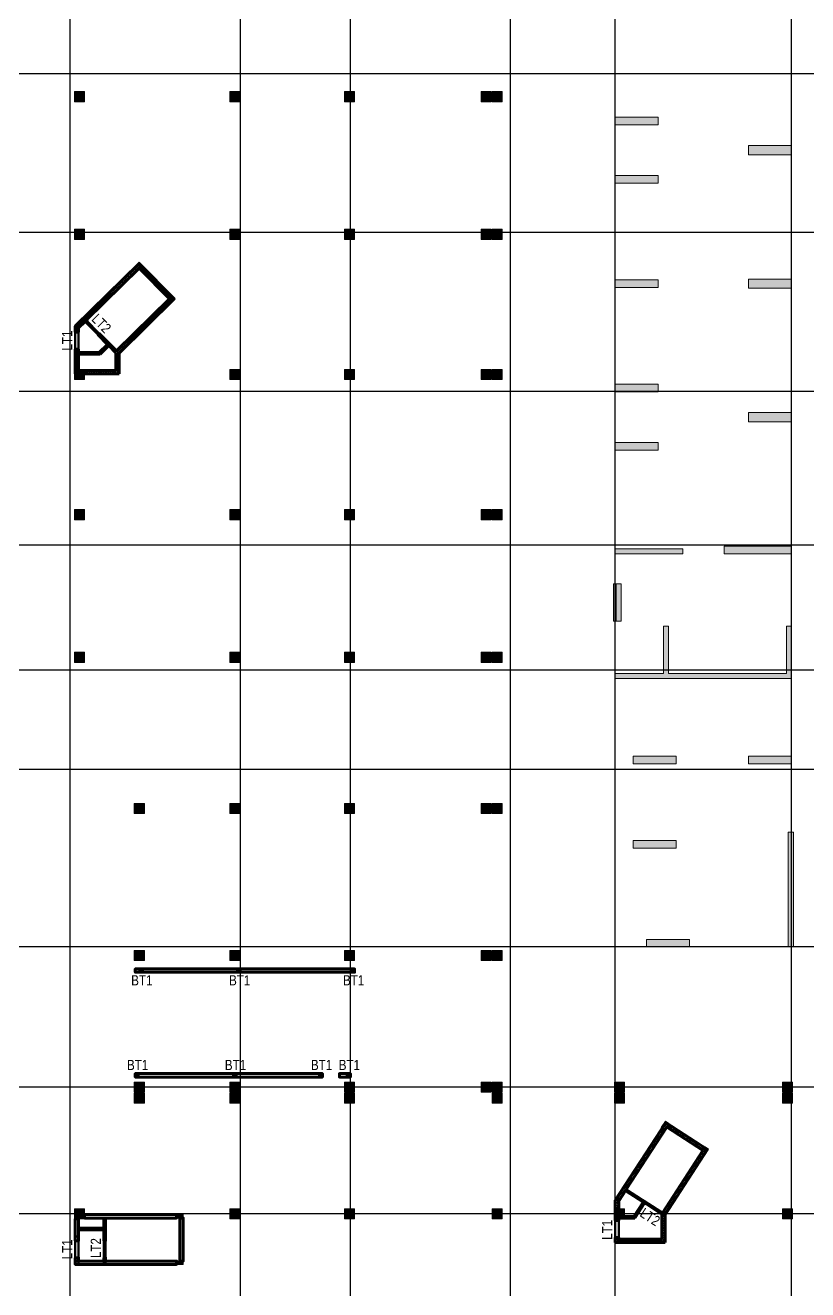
# Model space of a CAD drawing. Header units: millimetres. Extents: x -25197 to 555828, y -17247 to 174153.
# Drawn here: x 41887 to 88253, y 53556 to 128425 of the extents above; entities that cross this region are included whole.
import ezdxf
from ezdxf.enums import TextEntityAlignment as Align

# ---------------------------------------------------------------- set-up
doc = ezdxf.new("R2010")
doc.units = ezdxf.units.MM
doc.header["$LTSCALE"] = 250
doc.linetypes.add('CHG_XX_Cot_Ham 2$0$$AUDIT_BAD_LTYPE3', pattern=[0])
doc.linetypes.add('CHG_XX_Luoi truc$0$MB_Luoi truc$0$Center101', pattern=[13, 10, -1, 1, -1])
for name, color, linetype, lineweight in [('CHG_XX_Cot_Ham 2$0$COT', 5, 'Continuous', 13), ('CHG_XX_Cot_Ham 2$0$NS-DuongBao', 3, 'Continuous', 18), ('CHG_XX_Cot_Ham 2$0$NS-Pier-H2', 150, 'Continuous', 13), ('CHG_XX_Cot_Ham 2$0$NS-Pier-H2 @ 1 VP1', 150, 'Continuous', 13), ('CHG_XX_Cot_Ham 2$0$NS-Pier-H2 @ 1 VP2', 150, 'Continuous', 13), ('CHG_XX_Cot_Ham 2$0$NS-Pier-H2 @ 1 VP3', 150, 'Continuous', 13), ('CHG_XX_Cot_Ham 2$0$NS-Pier-H2 @ 1 VPModel', 150, 'Continuous', 13), ('CHG_XX_Cot_Ham 2$0$NS-Pier-H2 @ 150', 150, 'Continuous', 13), ('CTHEP', 2, 'Continuous', 50), ('MB Ham 2$0$Net cat Tuong', 4, 'Continuous', 40), ('MB Ham 2$0$Wall Line', 4, 'Continuous', 70)]:
    doc.layers.add(name, color=color, linetype=linetype, lineweight=lineweight)
for name, color, linetype in [('CHG_XX_Cot_Ham 2$0$mb_cot tang 1-3$0$Concrete Line', 6, 'Continuous'), ('CHG_XX_Luoi truc$0$Grid', 34, 'Continuous'), ('CHG_XX_Luoi truc$0$Grid Line', 8, 'CHG_XX_Luoi truc$0$MB_Luoi truc$0$Center101'), ('MB Ham 2$0$Wall Hatch', 134, 'Continuous'), ('TEXT', 21, 'Continuous'), ('X-Ref', 7, 'Continuous')]:
    doc.layers.add(name, color=color, linetype=linetype)
for name, color, linetype, lineweight, plot in [('CHG_XX_Cot_Ham 2$0$NS-Column-H2', 90, 'Continuous', 13, False), ('CHG_XX_Cot_Ham 2$0$NS-Column-H2 @ 1 VP1', 90, 'Continuous', 13, False), ('CHG_XX_Cot_Ham 2$0$NS-Column-H2 @ 1 VP2', 90, 'Continuous', 13, False), ('CHG_XX_Cot_Ham 2$0$NS-Column-H2 @ 1 VP3', 90, 'Continuous', 13, False), ('CHG_XX_Cot_Ham 2$0$NS-Column-H2 @ 1 VPModel', 90, 'Continuous', 13, False), ('CHG_XX_Cot_Ham 2$0$NS-Column-H2 @ 150', 90, 'Continuous', 13, False)]:
    doc.layers.add(name, color=color, linetype=linetype, lineweight=lineweight, plot=plot)
doc.styles.add('CHG_XX_Luoi truc$0$MB_Luoi truc$0$Grid A-F$0$VNI-HelveCB', font='VHELVCB_0.TTF')
doc.styles.add('TTP-HelCon', font='VHELVCN_0.TTF')
pattern_1 = [(45, (-2e-09, 0), (-70.71068, 70.71068), [])]
pattern_2 = [(315, (-2e-09, 0), (70.71068, 70.71068), [])]

# ---------------------------------------------------------------- blocks, each defined once
blk = doc.blocks.new('*U2317')
at = {"layer": 'CHG_XX_Cot_Ham 2$0$NS-Column-H2 @ 1 VP1'}
h = blk.add_hatch(color=256, dxfattribs=at)
h.dxf.hatch_style = 1
h.paths.add_polyline_path([(-300, -300), (-300, 300), (300, 300), (300, -300)])
at = {"layer": 'CHG_XX_Cot_Ham 2$0$NS-Column-H2 @ 1 VP2'}
h = blk.add_hatch(color=256, dxfattribs=at)
h.dxf.hatch_style = 1
h.paths.add_polyline_path([(-300, -300), (-300, 300), (300, 300), (300, -300)])
at = {"layer": 'CHG_XX_Cot_Ham 2$0$NS-Column-H2 @ 1 VP3'}
h = blk.add_hatch(color=256, dxfattribs=at)
h.dxf.hatch_style = 1
h.paths.add_polyline_path([(-300, -300), (-300, 300), (300, 300), (300, -300)])
at = {"layer": 'CHG_XX_Cot_Ham 2$0$NS-Column-H2 @ 1 VPModel'}
h = blk.add_hatch(color=256, dxfattribs=at)
h.dxf.hatch_style = 1
h.paths.add_polyline_path([(-300, -300), (-300, 300), (300, 300), (300, -300)])
at = {"layer": 'CHG_XX_Cot_Ham 2$0$NS-Column-H2 @ 150'}
h = blk.add_hatch(color=256, dxfattribs=at)
h.dxf.hatch_style = 1
h.paths.add_polyline_path([(-300, -300), (-300, 300), (300, 300), (300, -300)])
blk = doc.blocks.new('CHG_XX_Cot_Ham 2$0$HoBoi_C600x600')
at = {"layer": 'CHG_XX_Cot_Ham 2$0$NS-Column-H2'}
blk.add_lwpolyline([(300, -300), (300, 300), (-300, 300), (-300, -300)], close=True, dxfattribs=at)
blk.add_blockref('*U2317', (0, 0), dxfattribs=at)
blk = doc.blocks.new('*U2316')
at = {"layer": 'CHG_XX_Cot_Ham 2$0$NS-Pier-H2 @ 1 VP1'}
h = blk.add_hatch(color=256, dxfattribs=at)
h.dxf.hatch_style = 1
h.paths.add_polyline_path([(450, 0), (0, 0), (0, -2550), (450, -2550)])
at = {"layer": 'CHG_XX_Cot_Ham 2$0$NS-Pier-H2 @ 1 VP2'}
h = blk.add_hatch(color=256, dxfattribs=at)
h.dxf.hatch_style = 1
h.paths.add_polyline_path([(450, 0), (0, 0), (0, -2550), (450, -2550)])
at = {"layer": 'CHG_XX_Cot_Ham 2$0$NS-Pier-H2 @ 1 VP3'}
h = blk.add_hatch(color=256, dxfattribs=at)
h.dxf.hatch_style = 1
h.paths.add_polyline_path([(450, 0), (0, 0), (0, -2550), (450, -2550)])
at = {"layer": 'CHG_XX_Cot_Ham 2$0$NS-Pier-H2 @ 1 VPModel'}
h = blk.add_hatch(color=256, dxfattribs=at)
h.dxf.hatch_style = 1
h.paths.add_polyline_path([(450, 0), (0, 0), (0, -2550), (450, -2550)])
at = {"layer": 'CHG_XX_Cot_Ham 2$0$NS-Pier-H2 @ 150'}
h = blk.add_hatch(color=256, dxfattribs=at)
h.dxf.hatch_style = 1
h.paths.add_polyline_path([(450, 0), (0, 0), (0, -2550), (450, -2550)])
blk = doc.blocks.new('CHG_XX_Cot_Ham 2$0$Block A_C450x2250')
at = {"layer": 'CHG_XX_Cot_Ham 2$0$NS-Pier-H2'}
blk.add_lwpolyline([(450, -2550), (0, -2550), (0, 0), (450, 0)], close=True, dxfattribs=at)
blk.add_blockref('*U2316', (0, 0), dxfattribs=at)
blk = doc.blocks.new('CHG_XX_Cot_Ham 2$0$Block B_Core wall')
at = {"layer": 'CHG_XX_Cot_Ham 2$0$NS-Pier-H2'}
for points in [[(-7300, 300), (-7300, 3100), (-7600, 3100), (-7600, 300)], [(0, 300), (0, 3100), (-300, 3100), (-300, 300)], [(0, 0), (0, 300), (-10450, 300), (-10450, 0)]]:
    blk.add_hatch(color=256, dxfattribs=at).paths.add_polyline_path(points)
for p, q in [((-7300, 3100), (-7600, 3100)), ((-7600, 3100), (-7600, 300)), ((-7300, 300), (-7300, 3100)), ((-300, 3100), (-300, 300)), ((0, 3100), (-300, 3100)), ((0, 0), (0, 3100)), ((-7600, 300), (-10450, 300)), ((-10450, 300), (-10450, 0)), ((-10450, 0), (0, 0)), ((-300, 300), (-7300, 300))]:
    blk.add_line(p, q, dxfattribs=at)
blk = doc.blocks.new('*U2319')
at = {"layer": 'CHG_XX_Cot_Ham 2$0$NS-Pier-H2 @ 1 VP1'}
h = blk.add_hatch(color=256, dxfattribs=at)
h.dxf.hatch_style = 1
h.paths.add_polyline_path([(550, 0), (0, 0), (0, -2550), (550, -2550)])
at = {"layer": 'CHG_XX_Cot_Ham 2$0$NS-Pier-H2 @ 1 VP2'}
h = blk.add_hatch(color=256, dxfattribs=at)
h.dxf.hatch_style = 1
h.paths.add_polyline_path([(550, 0), (0, 0), (0, -2550), (550, -2550)])
at = {"layer": 'CHG_XX_Cot_Ham 2$0$NS-Pier-H2 @ 1 VP3'}
h = blk.add_hatch(color=256, dxfattribs=at)
h.dxf.hatch_style = 1
h.paths.add_polyline_path([(550, 0), (0, 0), (0, -2550), (550, -2550)])
at = {"layer": 'CHG_XX_Cot_Ham 2$0$NS-Pier-H2 @ 1 VPModel'}
h = blk.add_hatch(color=256, dxfattribs=at)
h.dxf.hatch_style = 1
h.paths.add_polyline_path([(550, 0), (0, 0), (0, -2550), (550, -2550)])
at = {"layer": 'CHG_XX_Cot_Ham 2$0$NS-Pier-H2 @ 150'}
h = blk.add_hatch(color=256, dxfattribs=at)
h.dxf.hatch_style = 1
h.paths.add_polyline_path([(550, 0), (0, 0), (0, -2550), (550, -2550)])
blk = doc.blocks.new('CHG_XX_Cot_Ham 2$0$550x2550')
at = {"layer": 'CHG_XX_Cot_Ham 2$0$NS-Pier-H2'}
blk.add_lwpolyline([(550, -2550), (0, -2550), (0, 0), (550, 0)], close=True, dxfattribs=at)
blk.add_blockref('*U2319', (0, 0), dxfattribs=at)
blk = doc.blocks.new('*U2169')
at = {"layer": 'CHG_XX_Luoi truc$0$Grid Line'}
blk.add_line((0, 0), (0, 608), dxfattribs=at)
at = {"layer": 'CHG_XX_Luoi truc$0$Grid', "lineweight": -2, "style": 'CHG_XX_Luoi truc$0$MB_Luoi truc$0$Grid A-F$0$VNI-HelveCB'}
for tag, p in [('GRIDSUB', (0, 617)), ('GRID', (0, -9))]:
    blk.add_attdef(tag, text='', height=5, dxfattribs=at).set_placement(p, align=Align.MIDDLE)
blk = doc.blocks.new('*U2174')
at = {"layer": 'CHG_XX_Luoi truc$0$Grid Line'}
blk.add_line((0, 0), (0, 608), dxfattribs=at)
at = {"layer": 'CHG_XX_Luoi truc$0$Grid', "lineweight": -2, "style": 'CHG_XX_Luoi truc$0$MB_Luoi truc$0$Grid A-F$0$VNI-HelveCB'}
for tag, p in [('GRIDSUB', (0, 617)), ('GRID', (0, -9))]:
    blk.add_attdef(tag, text='', height=5, dxfattribs=at).set_placement(p, align=Align.MIDDLE)
blk = doc.blocks.new('*U2171')
at = {"layer": 'CHG_XX_Luoi truc$0$Grid Line'}
blk.add_line((0, 0), (0, 438), dxfattribs=at)
at = {"layer": 'CHG_XX_Luoi truc$0$Grid', "lineweight": -2, "style": 'CHG_XX_Luoi truc$0$MB_Luoi truc$0$Grid A-F$0$VNI-HelveCB'}
for tag, p in [('GRIDSUB', (0, 447)), ('GRID', (0, -9))]:
    blk.add_attdef(tag, text='', height=5, dxfattribs=at).set_placement(p, align=Align.MIDDLE)
blk = doc.blocks.new('CHG_XX_Luoi truc')
at = {"layer": 'CHG_XX_Luoi truc$0$Grid', "xscale": 300, "yscale": 300, "zscale": 300}
for name, p in [('*U2169', (44550, -12747)), ('*U2169', (54650, -12747)), ('*U2174', (61150, -12747)), ('*U2169', (70650, -12747)), ('*U2169', (76850, -12747)), ('*U2169', (87300, -12747))]:
    blk.add_blockref(name, p, dxfattribs=at)
at = {"layer": 'CHG_XX_Luoi truc$0$Grid', "xscale": 300.0000000000013, "yscale": 300.0000000000013, "zscale": 300.0000000000013, "rotation": 90}
for p in [(110703, 125550), (110703, 116150), (110703, 106750), (110703, 97650), (110703, 90250), (110703, 84350), (110703, 73850), (110703, 65550), (110703, 58050)]:
    blk.add_blockref('*U2171', p, dxfattribs=at)
blk = doc.blocks.new('*U2321')
at = {"layer": 'CHG_XX_Cot_Ham 2$0$NS-Pier-H2 @ 1 VP1'}
h = blk.add_hatch(color=256, dxfattribs=at)
h.dxf.hatch_style = 1
h.paths.add_polyline_path([(77200, 95350), (76750, 95350), (76750, 93150), (77200, 93150)])
at = {"layer": 'CHG_XX_Cot_Ham 2$0$NS-Pier-H2 @ 1 VP2'}
h = blk.add_hatch(color=256, dxfattribs=at)
h.dxf.hatch_style = 1
h.paths.add_polyline_path([(77200, 95350), (76750, 95350), (76750, 93150), (77200, 93150)])
at = {"layer": 'CHG_XX_Cot_Ham 2$0$NS-Pier-H2 @ 1 VP3'}
h = blk.add_hatch(color=256, dxfattribs=at)
h.dxf.hatch_style = 1
h.paths.add_polyline_path([(77200, 95350), (76750, 95350), (76750, 93150), (77200, 93150)])
at = {"layer": 'CHG_XX_Cot_Ham 2$0$NS-Pier-H2 @ 1 VPModel'}
h = blk.add_hatch(color=256, dxfattribs=at)
h.dxf.hatch_style = 1
h.paths.add_polyline_path([(77200, 95350), (76750, 95350), (76750, 93150), (77200, 93150)])
at = {"layer": 'CHG_XX_Cot_Ham 2$0$NS-Pier-H2 @ 150'}
h = blk.add_hatch(color=256, dxfattribs=at)
h.dxf.hatch_style = 1
h.paths.add_polyline_path([(77200, 95350), (76750, 95350), (76750, 93150), (77200, 93150)])
blk = doc.blocks.new('CHG_XX_Cot_Ham 2')
at = {"layer": 'CHG_XX_Cot_Ham 2$0$NS-Column-H2'}
h = blk.add_hatch(color=256, dxfattribs=at)
h.paths.add_polyline_path([(48641.1, 114396), (48816.3, 114217.7), (48495.4, 113902.2), (48320.1, 114080.5)])
h.paths.add_polyline_path([(50603.8, 112399.1), (50779, 112220.8), (50457.1, 111906.3), (50282.9, 112083.6)])
h = blk.add_hatch(color=256, dxfattribs=at)
h.paths.add_polyline_path([(79820.7, 63534.7), (80030.4, 63398.6), (79785.5, 63021.1), (79575.7, 63157.1)])
h.paths.add_polyline_path([(82169.6, 62010.7), (82379.3, 61874.6), (82134.4, 61497.1), (81924.7, 61633.2)])
h = blk.add_hatch(color=256, dxfattribs=at)
h.dxf.hatch_style = 1
h.paths.add_polyline_path([(50848.5, 58000), (50848.5, 57800), (51248.5, 57800), (51248.5, 58000)])
h = blk.add_hatch(color=256, dxfattribs=at)
h.dxf.hatch_style = 1
h.paths.add_polyline_path([(50848.5, 55250), (50848.5, 55050), (51248.5, 55050), (51248.5, 55250)])
at = {"layer": 'CHG_XX_Cot_Ham 2$0$NS-Pier-H2'}
h = blk.add_hatch(color=256, dxfattribs=at)
h.dxf.hatch_style = 1
h.paths.add_polyline_path([(99639.2, 163400), (-10900, 163400), (-10900, 85450), (-300, 85450), (-300, 84050), (32350, 84050), (32350, -9000), (103575.5, -9000), (106050, -6022), (106050, 158254.3)])
h.paths.add_polyline_path([(99533.7, 163100), (105750, 158110.4), (105750, 90450), (105650, 90450), (105750, 90450), (105750, 13850), (105750, 13722.3), (105750, -5913.6), (103434.7, -8700), (93599.8, -8700), (93299.8, -8700), (32650, -8700), (32650, 84350), (0, 84350), (0, 85750), (-10600, 85750), (-10600, 163100), (93600, 163100)], flags=16)
h = blk.add_hatch(color=256, dxfattribs=at)
h.dxf.hatch_style = 1
h.paths.add_polyline_path([(80850, 97125), (80850, 97425), (76850, 97425), (76850, 97125)])
h.paths.add_polyline_path([(83300, 97575), (83300, 97125), (87300, 97125), (87300, 97575)])
h = blk.add_hatch(color=256, dxfattribs=at)
h.dxf.hatch_style = 1
h.paths.add_polyline_path([(87402.9, 80650), (87102.9, 80650), (87102.9, 73850), (87402.9, 73850)])
at = {"layer": 'CHG_XX_Cot_Ham 2$0$NS-Column-H2'}
for points in [[(48641.1, 114396), (48816.3, 114217.7), (48495.4, 113902.2), (48320.1, 114080.5), (48641.1, 114396)], [(50603.8, 112399.1), (50779, 112220.8), (50457.1, 111906.3), (50282.9, 112083.6), (50603.8, 112399.1)], [(50603.8, 112399.1), (50779, 112220.8), (50458.1, 111905.3), (50282.9, 112083.6), (50603.8, 112399.1)], [(79820.7, 63534.7), (80030.4, 63398.6), (79785.5, 63021.1), (79575.7, 63157.1), (79820.7, 63534.7)], [(82169.6, 62010.7), (82379.3, 61874.6), (82134.4, 61497.1), (81924.7, 61633.2), (82169.6, 62010.7)]]:
    blk.add_lwpolyline(points, dxfattribs=at)
at = {"layer": 'CHG_XX_Cot_Ham 2$0$NS-Column-H2', "linetype": 'CHG_XX_Cot_Ham 2$0$$AUDIT_BAD_LTYPE3'}
for points in [[(48495.4, 113902.2), (48816.3, 114217.7), (48641.1, 114396), (48320.1, 114080.5), (48495.4, 113902.2)], [(50458.1, 111905.3), (50779, 112220.8), (50603.8, 112399.1), (50282.9, 112083.6), (50458.1, 111905.3)]]:
    blk.add_lwpolyline(points, dxfattribs=at)
at = {"layer": 'CHG_XX_Cot_Ham 2$0$NS-Column-H2'}
for points in [[(50848.5, 58000), (50848.5, 57800), (51248.5, 57800), (51248.5, 58000)], [(50848.5, 55250), (50848.5, 55050), (51248.5, 55050), (51248.5, 55250)]]:
    blk.add_lwpolyline(points, close=True, dxfattribs=at)
at = {"layer": 'CHG_XX_Cot_Ham 2$0$NS-DuongBao'}
blk.add_lwpolyline([(76850, 107175), (79400, 107175), (79400, 106725), (76850, 106725)], close=True, dxfattribs=at)
at = {"layer": 'CHG_XX_Cot_Ham 2$0$NS-Pier-H2'}
for points in [[(80850, 97125), (76850, 97125), (76850, 97425), (80850, 97425)], [(87300, 97125), (83300, 97125), (83300, 97575), (87300, 97575)], [(76750, 95350), (77200, 95350), (77200, 93150), (76750, 93150)], [(77200, 93150), (76900, 93150), (76900, 95350), (77200, 95350)], [(87400, 80650), (87100, 80650), (87100, 73850), (87400, 73850)]]:
    blk.add_lwpolyline(points, close=True, dxfattribs=at)
at = {"layer": 'Defpoints'}
for p, q in [((48495.4, 113902.2), (48320.1, 114080.5)), ((50458.1, 111905.3), (50282.9, 112083.6))]:
    blk.add_line(p, q, dxfattribs=at)
at = {"layer": 'CHG_XX_Cot_Ham 2$0$COT', "xscale": -1, "rotation": 90}
for p in [(76850, 122975), (76850, 119525)]:
    blk.add_blockref('CHG_XX_Cot_Ham 2$0$Block A_C450x2250', p, dxfattribs=at)
at = {"layer": 'CHG_XX_Cot_Ham 2$0$mb_cot tang 1-3$0$Concrete Line'}
blk.add_blockref('CHG_XX_Cot_Ham 2$0$Block B_Core wall', (87300, 89750), dxfattribs=at)
at = {"layer": 'CHG_XX_Cot_Ham 2$0$NS-Column-H2'}
for p in [(45100, 124200), (54300, 124200), (61100, 124200), (69200, 124200), (69850, 124200), (45100, 116050), (54300, 116050), (61100, 116050), (69200, 116050), (69850, 116050), (45100, 107750), (54300, 107750), (61100, 107750), (69200, 107750), (69850, 107750), (45100, 99450), (54300, 99450), (61100, 99450), (69200, 99450), (69850, 99450), (45100, 91000), (54300, 91000), (61100, 91000), (69200, 91000), (69850, 91000), (48650, 82050), (54300, 82050), (61100, 82050), (69200, 82050), (69850, 82050), (48650, 73350), (54300, 73350), (61100, 73350), (69200, 73350), (69850, 73350), (48650, 65550), (48650, 64900), (48650, 64900), (54300, 65550), (54300, 64900), (61100, 65550), (61100, 64900), (69200, 65550), (69850, 65550), (69850, 64900), (77100, 65550), (77100, 64900), (87050, 65550), (87050, 64900), (45100, 58050), (54300, 58050), (61100, 58050), (69850, 58050), (77100, 58050), (87050, 58050)]:
    blk.add_blockref('CHG_XX_Cot_Ham 2$0$HoBoi_C600x600', p, dxfattribs=at)
at = {"layer": 'CHG_XX_Cot_Ham 2$0$NS-Pier-H2'}
for name in ['CHG_XX_Luoi truc', '*U2321']:
    blk.add_blockref(name, (0, 0), dxfattribs=at)
at = {"layer": 'CHG_XX_Cot_Ham 2$0$NS-Pier-H2', "rotation": 90}
for p in [(84750, 120750), (84750, 112850), (84750, 104950)]:
    blk.add_blockref('CHG_XX_Cot_Ham 2$0$550x2550', p, dxfattribs=at)
at = {"layer": 'CHG_XX_Cot_Ham 2$0$NS-Pier-H2', "xscale": -1, "rotation": 90}
for p in [(76850, 113350), (76850, 107175), (76850, 103725), (77900, 85150), (84750, 85150), (77900, 80150), (78700, 74300)]:
    blk.add_blockref('CHG_XX_Cot_Ham 2$0$Block A_C450x2250', p, dxfattribs=at)
blk = doc.blocks.new('*U81')
at = {"layer": 'MB Ham 2$0$Wall Line'}
blk.add_lwpolyline([(6000, 0), (0, 0), (0, -200), (6000, -200)], close=True, dxfattribs=at)
blk = doc.blocks.new('*U32')
at = {"layer": 'MB Ham 2$0$Wall Line'}
blk.add_lwpolyline([(0, -200), (0, 0), (-200, 0), (-200, -200)], close=True, dxfattribs=at)
blk = doc.blocks.new('*U76')
at = {"layer": 'MB Ham 2$0$Wall Line'}
blk.add_lwpolyline([(0, -1300), (0, 0), (-200, 0), (-200, -1300)], close=True, dxfattribs=at)
blk = doc.blocks.new('*U75')
at = {"layer": 'MB Ham 2$0$Wall Line'}
blk.add_lwpolyline([(5450, 0), (0, 0), (0, -200), (5450, -200)], close=True, dxfattribs=at)
blk = doc.blocks.new('*U80')
at = {"layer": 'MB Ham 2$0$Wall Line'}
blk.add_lwpolyline([(0, -2550), (0, 0), (-200, 0), (-200, -2550)], close=True, dxfattribs=at)
blk = doc.blocks.new('*U36')
at = {"layer": 'MB Ham 2$0$Wall Line'}
blk.add_lwpolyline([(0, -200), (0, 0), (-100, 0), (-100, -200)], close=True, dxfattribs=at)
blk = doc.blocks.new('*U42')
at = {"layer": 'MB Ham 2$0$Wall Line'}
blk.add_lwpolyline([(0, -1350), (0, 0), (-100, 0), (-100, -1350)], close=True, dxfattribs=at)
blk = doc.blocks.new('*U38')
at = {"layer": 'MB Ham 2$0$Wall Line'}
blk.add_lwpolyline([(1500, 0), (0, 0), (0, -100), (1500, -100)], close=True, dxfattribs=at)
blk = doc.blocks.new('*U85')
at = {"layer": 'MB Ham 2$0$Wall Line'}
blk.add_lwpolyline([(13000, 0), (0, 0), (0, -200), (13000, -200)], close=True, dxfattribs=at)
blk = doc.blocks.new('*U86')
at = {"layer": 'MB Ham 2$0$Wall Line'}
blk.add_lwpolyline([(11100, 0), (0, 0), (0, -200), (11100, -200)], close=True, dxfattribs=at)
blk = doc.blocks.new('*U87')
at = {"layer": 'MB Ham 2$0$Wall Line'}
blk.add_lwpolyline([(650, 0), (0, 0), (0, -200), (650, -200)], close=True, dxfattribs=at)

msp = doc.modelspace()

# ---------------------------------------------------------------- hatches: boundary and pattern name
at = {"layer": 'MB Ham 2$0$Wall Hatch'}
h = msp.add_hatch(dxfattribs=at)
h.set_pattern_fill('_USER', color=256, scale=100, angle=45, style=0, pattern_type=0)
h.set_pattern_definition(pattern_1)
h.paths.add_polyline_path([(44850, 107792.29191), (47450, 107792.29191), (47450, 109018.8059), (50708.33174, 112221.37227), (48640.44816, 114325.26331), (44850, 110599.68753), (44850, 110256.68035), (45050, 110256.68035), (45050, 110515.83182), (45428.68166, 110888.03245), (45498.77941, 110816.71411), (45570.09775, 110886.81186), (45500, 110958.1302), (48638.00697, 114042.43113), (50425.49956, 112223.81346), (47287.49259, 109139.51252), (46271.07523, 110173.62846), (46199.75689, 110103.53071), (46760.53888, 109532.98399), (46275.9415, 109056.68035), (45050, 109056.68035), (45050, 109256.68035), (44850, 109256.68035)])
h.paths.add_polyline_path([(46830.63663, 109461.66565), (47250, 109035.00002), (47250, 107992.29191), (45050, 107992.29191), (45050, 108956.68035), (46316.85817, 108956.68035)], flags=16)
h = msp.add_hatch(dxfattribs=at)
h.set_pattern_fill('_USER', color=256, scale=100, angle=315, style=0, pattern_type=0)
h.set_pattern_definition(pattern_2)
h.paths.add_polyline_path([(44850, 107792.29191), (47450, 107792.29191), (47450, 109018.8059), (50708.33174, 112221.37227), (48640.44816, 114325.26331), (44850, 110599.68753), (44850, 110256.68035), (45050, 110256.68035), (45050, 110515.83182), (45428.68166, 110888.03245), (45498.77941, 110816.71411), (45570.09775, 110886.81186), (45500, 110958.1302), (48638.00697, 114042.43113), (50425.49956, 112223.81346), (47287.49259, 109139.51252), (46271.07523, 110173.62846), (46199.75689, 110103.53071), (46760.53888, 109532.98399), (46275.9415, 109056.68035), (45050, 109056.68035), (45050, 109256.68035), (44850, 109256.68035)])
h.paths.add_polyline_path([(46830.63663, 109461.66565), (47250, 109035.00002), (47250, 107992.29191), (45050, 107992.29191), (45050, 108956.68035), (46316.85817, 108956.68035)], flags=16)
h = msp.add_hatch(dxfattribs=at)
h.set_pattern_fill('_USER', color=256, scale=100, angle=45, style=0, pattern_type=0)
h.set_pattern_definition(pattern_1)
h.paths.add_polyline_path([(79835.38243, 63465.49277), (76850, 58864.00497), (76850, 57649.99263), (77050, 57649.99263), (77050, 57799.99263), (78007.32216, 57799.99263), (78577.99518, 58679.59349), (78661.86683, 58625.13665), (78716.29407, 58709.02751), (77500.15512, 59498.65167), (79894.30966, 63188.85658), (82033.52645, 61800.96195), (79638.88224, 58110.00228), (79555.01059, 58164.45912), (79500.58334, 58080.56826), (79600.15512, 58015.91752), (79600.15512, 56549.99263), (77050, 56549.99263), (77050, 56649.99263), (76850, 56649.99263), (76850, 56349.99263), (79800.15512, 56349.99263), (79800.15512, 57991.11549), (82310.16264, 61859.88917)])
h.paths.add_polyline_path([(78494.12352, 58734.05033), (77952.99829, 57899.99263), (77050, 57899.99263), (77050, 58804.80981), (77445.72788, 59414.76081)], flags=16)
h = msp.add_hatch(dxfattribs=at)
h.set_pattern_fill('_USER', color=256, scale=100, angle=315, style=0, pattern_type=0)
h.set_pattern_definition(pattern_2)
h.paths.add_polyline_path([(79835.38243, 63465.49277), (76850, 58864.00497), (76850, 57649.99263), (77050, 57649.99263), (77050, 57799.99263), (78007.32216, 57799.99263), (78577.99518, 58679.59349), (78661.86683, 58625.13665), (78716.29407, 58709.02751), (77500.15512, 59498.65167), (79894.30966, 63188.85658), (82033.52645, 61800.96195), (79638.88224, 58110.00228), (79555.01059, 58164.45912), (79500.58334, 58080.56826), (79600.15512, 58015.91752), (79600.15512, 56549.99263), (77050, 56549.99263), (77050, 56649.99263), (76850, 56649.99263), (76850, 56349.99263), (79800.15512, 56349.99263), (79800.15512, 57991.11549), (82310.16264, 61859.88917)])
h.paths.add_polyline_path([(78494.12352, 58734.05033), (77952.99829, 57899.99263), (77050, 57899.99263), (77050, 58804.80981), (77445.72788, 59414.76081)], flags=16)

# ---------------------------------------------------------------- linework, layer by layer
at = {"layer": 'CTHEP'}
for points in [[(45359.8045, 111100.76688), (45288.48616, 111030.66913), (46339.95239, 109960.89403), (46411.27073, 110030.99178), (45359.8045, 111100.76688)], [(78548.84537, 58818.39505), (78494.38455, 58734.52599), (79752.42047, 57917.61373), (79806.88129, 58001.48279), (78548.84537, 58818.39505)]]:
    msp.add_lwpolyline(points, dxfattribs=at)
for points in [[(44850, 110506.68035), (45050, 110506.68035), (45050, 109006.68035), (44850, 109006.68035)], [(48650, 72350), (48850, 72350), (48850, 72550), (48650, 72550)], [(54450, 72350), (54650, 72350), (54650, 72550), (54450, 72550)], [(61200, 72350), (61400, 72350), (61400, 72550), (61200, 72550)], [(48400, 66150), (48600, 66150), (48600, 66350), (48400, 66350)], [(54200, 66150), (54400, 66150), (54400, 66350), (54200, 66350)], [(59299.99999, 66150), (59499.99999, 66150), (59499.99999, 66350), (59299.99999, 66350)], [(60950, 66150), (61150, 66150), (61150, 66350), (60950, 66350)], [(76850, 57849.99263), (77050, 57849.99263), (77050, 56349.99263), (76850, 56349.99263)], [(44848.45461, 56700), (45048.44724, 56700), (45048.44724, 55050), (44848.45461, 55050)], [(46548.45461, 56700), (46648.45461, 56700), (46648.45461, 55050), (46548.45461, 55050)]]:
    msp.add_lwpolyline(points, close=True, dxfattribs=at)
for points in [[(48650, 72550), (48850, 72550), (48650, 72350), (48850, 72350)], [(54450, 72550), (54650, 72550), (54450, 72350), (54650, 72350)], [(61200, 72550), (61400, 72550), (61200, 72350), (61400, 72350)], [(48400, 66350), (48600, 66350), (48400, 66150), (48600, 66150)], [(54200, 66350), (54400, 66350), (54200, 66150), (54400, 66150)], [(59299.99999, 66350), (59499.99999, 66350), (59299.99999, 66150), (59499.99999, 66150)], [(60950, 66350), (61150, 66350), (60950, 66150), (61150, 66150)]]:
    msp.add_solid(points, dxfattribs=at)
at = {"layer": 'MB Ham 2$0$Wall Line'}
for p, q in [((45500, 110958.1302), (48638.00697, 114042.43113)), ((45050, 110515.83182), (45428.68166, 110888.03245)), ((45050, 110256.68035), (44850, 110256.68035)), ((45050, 110256.68035), (45050, 110515.83182)), ((46275.9415, 109056.68035), (46760.53888, 109532.98399)), ((46316.85817, 108956.68035), (46830.63663, 109461.66565)), ((44850, 107792.29191), (44850, 109256.68035)), ((44850, 109256.68035), (45050, 109256.68035)), ((45050, 109056.68035), (45050, 109256.68035)), ((45050, 109056.68035), (46275.9415, 109056.68035)), ((45050, 107992.29191), (45050, 108956.68035)), ((45050, 108956.68035), (46316.85817, 108956.68035)), ((47250, 107992.29191), (47250, 109035.00002)), ((47250, 107992.29191), (45050, 107992.29191)), ((47450, 107792.29191), (44850, 107792.29191)), ((76850, 58864.00497), (79835.38243, 63465.49277)), ((77500.15512, 59498.65167), (79894.30966, 63188.85658)), ((79835.38243, 63465.49277), (82310.16264, 61859.88917)), ((82033.52645, 61800.96195), (79894.30966, 63188.85658)), ((79638.88224, 58110.00228), (82033.52645, 61800.96195)), ((79800.15512, 57991.11549), (82310.16264, 61859.88917)), ((77050, 58804.80981), (77445.72788, 59414.76081)), ((78494.12352, 58734.05033), (77445.72788, 59414.76081)), ((78716.29407, 58709.02751), (77500.15512, 59498.65167)), ((76850, 58864.00497), (76850, 57649.99263)), ((77050, 58804.80981), (77050, 57899.99263)), ((77952.99829, 57899.99263), (78494.12352, 58734.05033)), ((78007.32216, 57799.99263), (78577.99518, 58679.59349)), ((78661.86683, 58625.13665), (78577.99518, 58679.59349)), ((78661.6748, 58624.84067), (78716.29407, 58709.02751)), ((76850, 57649.99263), (77050, 57649.99263)), ((77050, 57899.99263), (77952.99829, 57899.99263)), ((77050, 57799.99263), (77050, 57649.99263)), ((77050, 57799.99263), (78007.32216, 57799.99263)), ((79500.58334, 58080.56826), (79555.01059, 58164.45912)), ((79500.58334, 58080.56826), (79600.15512, 58015.91752)), ((79555.01059, 58164.45912), (79638.88224, 58110.00228)), ((79600.15512, 56549.99263), (79600.15512, 58015.91752)), ((79800.15512, 56349.99263), (79800.15512, 57991.11549)), ((76850, 56649.99263), (76850, 56349.99263)), ((76850, 56649.99263), (77050, 56649.99263)), ((76850, 56349.99263), (79800.15512, 56349.99263)), ((77050, 56649.99263), (77050, 56549.99263)), ((77050, 56549.99263), (79600.15512, 56549.99263))]:
    msp.add_line(p, q, dxfattribs=at)
for points in [[(50708.33174, 112221.37227), (48640.44816, 114325.26331), (44850, 110599.68753), (44850, 110256.68035)], [(48638.00697, 114042.43113), (50425.49956, 112223.81346), (47287.49259, 109139.51252)], [(47450, 107792.29191), (47450, 109018.8059), (50708.33174, 112221.37227)], [(45428.68166, 110888.03245), (45498.77941, 110816.71411), (45570.09775, 110886.81186), (45500, 110958.1302)], [(47287.49259, 109139.51252), (46271.07523, 110173.62846), (46199.75689, 110103.53071), (46760.53888, 109532.98399)], [(46830.63663, 109461.66565), (47250, 109035.00002)]]:
    msp.add_lwpolyline(points, dxfattribs=at)
at = {"layer": 'X-Ref'}
msp.add_line((77500.15512, 59498.65167), (78716.2566, 58708.96976), dxfattribs=at)

# ---------------------------------------------------------------- block references
at = {"layer": 'CTHEP'}
msp.add_blockref('CHG_XX_Cot_Ham 2', (0, 0), dxfattribs=at)
at = {"layer": 'MB Ham 2$0$Net cat Tuong', "xscale": -1, "rotation": 180}
for name, p in [('*U85', (48400, 72350)), ('*U86', (48400, 66150)), ('*U87', (60500.00001, 66150))]:
    msp.add_blockref(name, p, dxfattribs=at)
at = {"layer": 'MB Ham 2$0$Net cat Tuong'}
for name, p in [('*U85', (48400, 72550)), ('*U86', (48400, 66350)), ('*U87', (60500.00001, 66350))]:
    msp.add_blockref(name, p, dxfattribs=at)
at = {"layer": 'MB Ham 2$0$Wall Line', "xscale": -1, "rotation": 180}
for name, p in [('*U76', (45050.00001, 56450)), ('*U75', (45400.00001, 57800)), ('*U42', (46650.00001, 56450)), ('*U80', (51250.00001, 55250)), ('*U38', (45050.00001, 57100)), ('*U32', (45050.00001, 55250)), ('*U36', (46650.00001, 55250)), ('*U81', (44850.00001, 55050))]:
    msp.add_blockref(name, p, dxfattribs=at)
at = {"layer": 'MB Ham 2$0$Wall Line', "rotation": 180}
for name, p in [('*U76', (44850.00001, 56450)), ('*U42', (46550.00001, 56450)), ('*U80', (51050.00001, 55250)), ('*U32', (44850.00001, 55250)), ('*U36', (46550.00001, 55250))]:
    msp.add_blockref(name, p, dxfattribs=at)
at = {"layer": 'MB Ham 2$0$Wall Line'}
for name, p in [('*U75', (45400.00001, 58000)), ('*U38', (45050.00001, 57200)), ('*U81', (44850.00001, 55250))]:
    msp.add_blockref(name, p, dxfattribs=at)

# ---------------------------------------------------------------- texts
at = {"layer": 'TEXT', "style": 'TTP-HelCon'}
for s, rotation, p in [('LT2', 314.5054804736, (46059.37484, 110435.56863)), ('LT1', 90, (44850, 109756.68035)), ('LT2', 327.0021084729, (78652.57352, 57463.12468)), ('LT1', 90, (76850, 57099.99263)), ('LT1', 90, (44848.45461, 55950)), ('LT2', 90, (46548.45461, 56019))]:
    msp.add_text(s, height=600, rotation=rotation, dxfattribs=at).set_placement(p, align=Align.BOTTOM_CENTER)
for p in [(48793.93061, 71397.81372), (54593.93061, 71397.81372), (61343.93061, 71397.81372), (48543.93061, 66384.81372), (54343.93061, 66384.81372), (59443.9306, 66384.81372), (61093.93061, 66384.81372)]:
    msp.add_text('BT1', height=600, dxfattribs=at).set_placement(p, align=Align.BOTTOM_CENTER)

doc.saveas('drawing.dxf')
